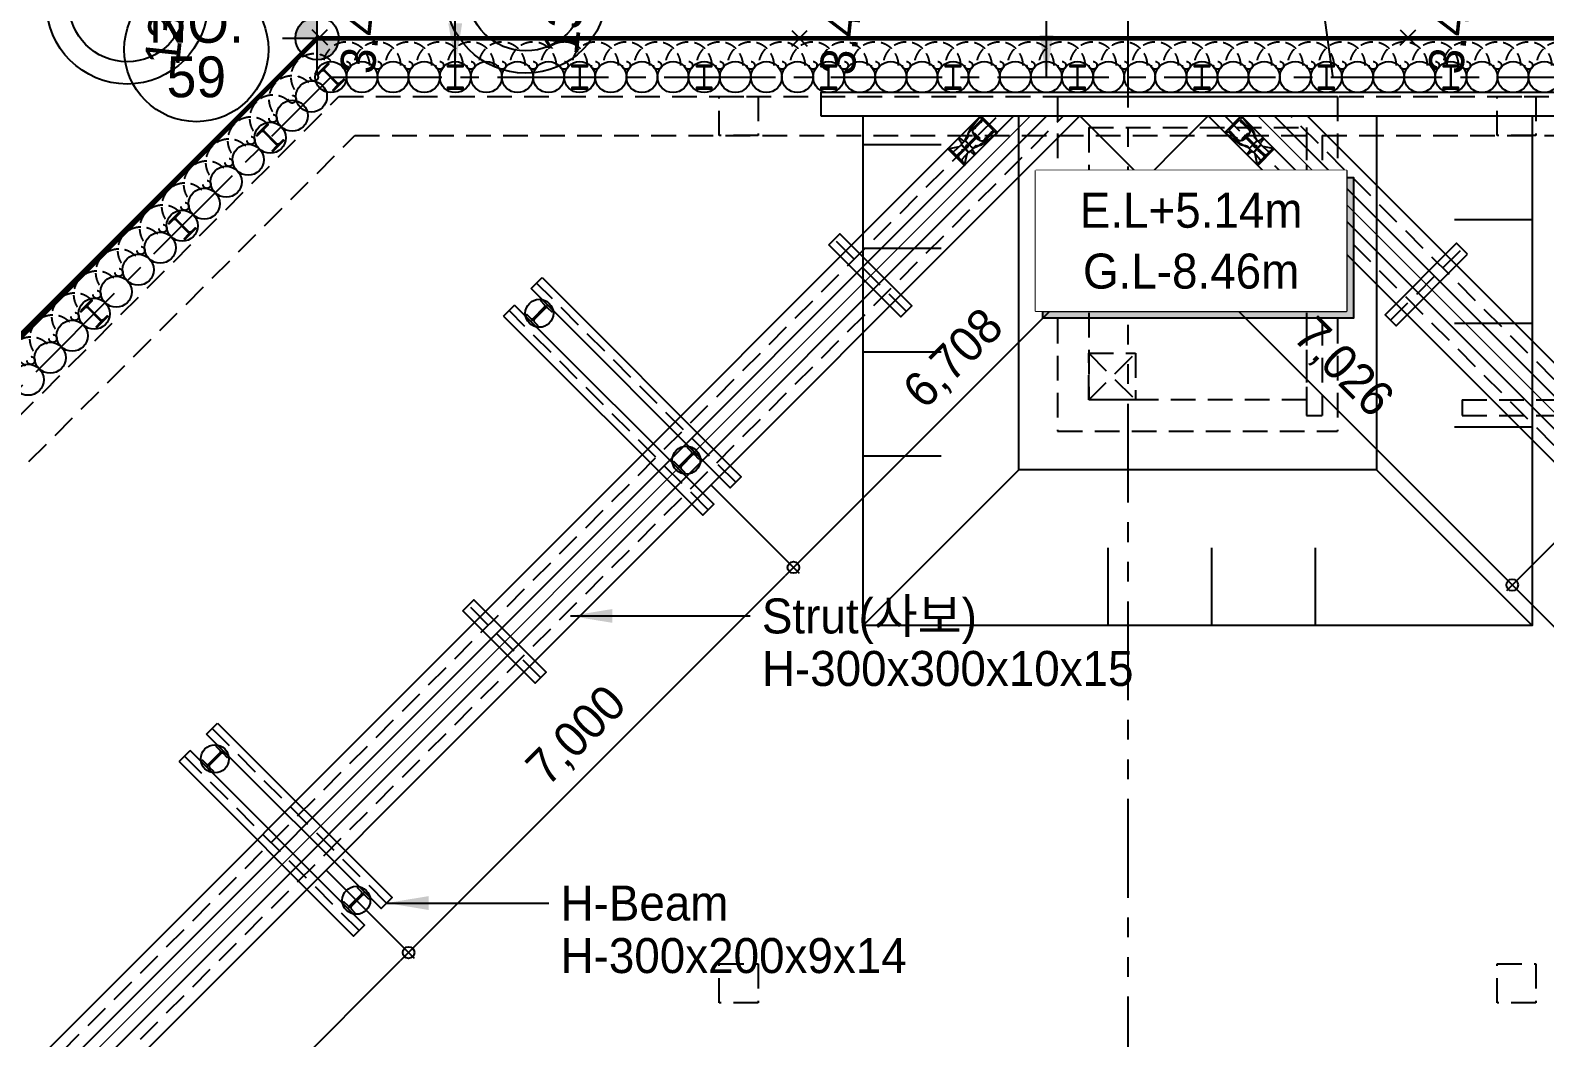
# Model space of a CAD drawing. Header units: millimetres. Extents: x 1073475 to 2890243, y -1340830 to -367733.
# Drawn here: x 1876115 to 1895585, y -408596 to -395647 of the extents above; entities that cross this region are included whole.
import ezdxf
from ezdxf.enums import TextEntityAlignment as Align
from ezdxf.xclip import XClip

# ---------------------------------------------------------------- set-up
doc = ezdxf.new("R2010")
doc.units = ezdxf.units.MM
doc.header["$LTSCALE"] = 50
doc.header["$XCLIPFRAME"] = 2
doc.header["$PDMODE"] = 3
doc.header["$PDSIZE"] = 100
for name, pattern in [('CENTER2', [28.575, 19.05, -3.175, 3.175, -3.175]), ('HIDDEN', [9.525, 6.35, -3.175]), ('HIDDEN2', [4.7625, 3.175, -1.5875]), ('PHANTOM', [63.5, 31.75, -6.35, 6.35, -6.35, 6.35, -6.35])]:
    doc.linetypes.add(name, pattern=pattern)
doc.layers.get('Defpoints').update_dxf_attribs({"color": 151})
doc.layers.add('_0', color=7, linetype='Continuous', lineweight=0)
for name, color, linetype in [('C-DIM', 7, 'Continuous'), ('CEN', 1, 'CENTER2'), ('CIP', 1, 'Continuous'), ('FIN', 5, 'Continuous'), ('H-BEAM', 5, 'Continuous'), ('H-BEAM-상부', 173, 'Continuous'), ('HPILE-300x200', 3, 'Continuous'), ('NO', 2, 'Continuous'), ('POST PILE', 6, 'Continuous'), ('SGR', 8, 'Continuous'), ('ST-CEN', 1, 'HIDDEN'), ('ST-CEN(상부 H-BEAM)', 1, 'HIDDEN'), ('ST-CEN(하부 H-BEAM)', 1, 'HIDDEN'), ('STRUT', 3, 'Continuous'), ('WALE-1', 3, 'Continuous'), ('건축', 233, 'HIDDEN'), ('굴착고', 2, 'Continuous'), ('단면', 4, 'Continuous'), ('대지경계선', 6, 'PHANTOM'), ('법면', 41, 'Continuous'), ('보도', 7, 'Continuous'), ('연속지적도', 32, 'Continuous'), ('유압JACK', 2, 'Continuous'), ('지하지장물_상수관로', 5, 'HIDDEN2'), ('지하지장물_전기관로', 1, 'HIDDEN2'), ('지하지장물_통신관로', 7, 'HIDDEN2'), ('측량점_높이', 8, 'Continuous'), ('측량점_심볼', 7, 'Continuous'), ('통신맨홀', 1, 'Continuous'), ('현황레벨', 7, 'Continuous')]:
    doc.layers.add(name, color=color, linetype=linetype)
doc.styles.get("Standard").update_dxf_attribs({"font": ''})
doc.styles.add('굴림체', font='')
doc.styles.add('돋움', font='')
doc.styles.get('Standard').set_extended_font_data('Dotum')
doc.styles.get('굴림체').set_extended_font_data('Dotum')
doc.styles.get('돋움').set_extended_font_data('Dotum')
doc.linetypes.add('KT_LINE', pattern='A,12.7,-5.08,["KT",Standard,S=2.54,R=0,X=-2.54,Y=-1.27],-6.35', length=24.13)
doc.linetypes.add('POWER_LINE', pattern='A,12.7,-5.08,["POWER",Standard,S=2.54,R=0,X=-2.54,Y=-1.27],-6.35', length=24.13)
doc.linetypes.add('WATER_LINE', pattern='A,12.7,-5.08,["WATER",Standard,S=2.54,R=0,X=-2.54,Y=-1.27],-6.35', length=24.13)
doc.dimstyles.new('SAM-200-지시선', dxfattribs={"dimscale": 0.1, "dimtxt": 300, "dimasz": 360, "dimexe": 70, "dimexo": 0, "dimgap": 100, "dimtad": 1, "dimdec": 0, "dimzin": 0, "dimdsep": 46, "dimlunit": 6, "dimtxsty": '돋움', "dimcen": 100, "dimclrd": 1, "dimclre": 1, "dimclrt": 256, "dimadec": 0, "dimazin": 0, "dimtfac": 1, "dimtdec": 0, "dimtix": 1, "dimtmove": 2, "dimatfit": 3, "dimfxl": 70, "dimtolj": 1, "dimtzin": 0, "dimlwd": -1, "dimlwe": -1, "dimarcsym": 0})
doc.dimstyles.new('SAM-300', dxfattribs={"dimscale": 1.5, "dimtxt": 300, "dimasz": 100, "dimexe": 70, "dimexo": 0, "dimgap": 100, "dimtad": 1, "dimdec": 0, "dimzin": 0, "dimdsep": 46, "dimlunit": 6, "dimtxsty": '돋움', "dimblk": 'ORIGIN', "dimcen": 100, "dimclrd": 1, "dimclre": 1, "dimclrt": 7, "dimadec": 0, "dimazin": 0, "dimtfac": 1, "dimtdec": 0, "dimtix": 1, "dimtmove": 2, "dimatfit": 3, "dimfxl": 70, "dimtolj": 1, "dimtzin": 0, "dimlwd": -1, "dimlwe": -1, "dimarcsym": 0})

# ---------------------------------------------------------------- blocks, each defined once
blk = doc.blocks.new('A$405090834614')
at = {"layer": '보도', "color": 251}
for p, q in [((167249, 150606), (161018, 155591)), ((167884, 144470), (167249, 150606)), ((168720, 136691), (167884, 144470)), ((169650, 127902), (168720, 136691))]:
    blk.add_line(p, q, dxfattribs=at)
at = {"layer": '연속지적도', "color": 251}
for p, q in [((161008, 155684), (167228, 150654)), ((167228, 150654), (170018, 124364))]:
    blk.add_line(p, q, dxfattribs=at)
at = {"layer": '지하지장물_상수관로', "color": 251, "linetype": 'WATER_LINE', "ltscale": 3}
blk.add_lwpolyline([(165003, 177754), (176543, 74656), (179909, 44130), (180541, 14655)], dxfattribs=at)
at = {"layer": '지하지장물_전기관로', "color": 251, "linetype": 'POWER_LINE', "ltscale": 3}
blk.add_lwpolyline([(165368, 136915), (170465, 138180), (175788, 137564), (176957, 135844)], dxfattribs=at)
at = {"layer": '지하지장물_통신관로', "color": 251, "linetype": 'KT_LINE', "ltscale": 3}
blk.add_lwpolyline([(179973, 22140), (178340, 57330), (174617, 92638), (167709, 153756), (166514, 164057), (162819, 177078), (146292, 175121), (136183, 173575), (130490, 179990), (129558, 186301)], dxfattribs=at)
at = {"layer": '측량점_심볼', "color": 251}
for p in [(167249, 150606), (159976, 148961), (167884, 144470), (161804, 141487), (168720, 136691)]:
    blk.add_point(p, dxfattribs=at)
at = {"layer": '통신맨홀', "color": 251}
for centre, radius in [((167419, 153114), 1036), ((167419, 153114), 750), ((168098, 148031), 1036), ((168098, 148031), 750)]:
    blk.add_circle(centre, radius, dxfattribs=at)
at = {"layer": '측량점_높이', "color": 251, "style": '굴림체'}
for s, p in [('13.39', (167419, 152814)), ('13.46', (167249, 150306)), ('13.65', (159976, 148661)), ('13.46', (168098, 147731)), ('13.46', (167884, 144170)), ('13.56', (161804, 141187)), ('13.40', (168720, 136391))]:
    blk.add_text(s, height=450, dxfattribs=at).set_placement(p, align=Align.TOP_CENTER)
blk = doc.blocks.new('A$C415B026D')
at = {"layer": '건축', "color": 4}
for p, q in [((-16200, 0), (-12600, 0)), ((-16200, 0), (-16200, -4300)), ((-12600, 0), (-12600, -4300)), ((-15800, -400), (-13000, -400)), ((-15800, -400), (-15800, -3900)), ((-13000, -400), (-13000, -3900)), ((-13000, -3900), (-15800, -3900)), ((-16200, -4300), (-12600, -4300))]:
    blk.add_line(p, q, dxfattribs=at)
blk = doc.blocks.new('20240926 평면')
at = {"layer": '건축'}
for p, q in [((-5159, -5159), (0, 0)), ((0, 0), (25441, 0)), ((-4659, -5366), (207, -500)), ((207, -500), (12441, -500)), ((12441, -500), (12441, -4100)), ((12641, -500), (18441, -500)), ((12641, -500), (12641, -4100)), ((14441, -3900), (18441, -3900)), ((14441, -3900), (14441, -4100)), ((12441, -4100), (12641, -4100)), ((14441, -4100), (23441, -4100))]:
    blk.add_line(p, q, dxfattribs=at)
at = {"layer": '건축', "color": 4}
for p, q in [((9641, -3300), (10241, -3900)), ((9641, -3900), (10241, -3300))]:
    blk.add_line(p, q, dxfattribs=at)
at = {"layer": '건축', "color": 255}
blk.add_lwpolyline([(26141, -34840), (1135, -34840), (-5936, -27769), (-5936, -4908), (-280, 749), (26141, 749)], close=True, dxfattribs=at)
at = {"layer": '건축'}
for points in [[(5391, -500), (4891, -500), (4891, 0), (5391, 0)], [(15391, -500), (14891, -500), (14891, 0), (15391, 0)], [(5391, -11650), (4891, -11650), (4891, -11150), (5391, -11150)], [(15391, -11650), (14891, -11650), (14891, -11150), (15391, -11150)]]:
    blk.add_lwpolyline(points, close=True, dxfattribs=at)
at = {"layer": '건축', "color": 4}
blk.add_lwpolyline([(9641, -3300), (10241, -3300), (10241, -3900), (9641, -3900)], close=True, dxfattribs=at)
at = {"ltscale": 0.2}
blk.add_blockref('A$C415B026D', (25441, 0), dxfattribs=at)
blk = doc.blocks.new('A$C1D3235D9')
at = {"layer": 'SGR', "linetype": 'HIDDEN2'}
blk.add_circle((0, 0), 50, dxfattribs=at)
blk.add_arc((0, 0), 300, 0, 180, dxfattribs=at)
blk = doc.blocks.new('h-200')
at = {"layer": 'HPILE-300x200'}
blk.add_line((0, -150), (0, 150), dxfattribs=at)
blk.add_lwpolyline([(-100, 150), (-100, 136), (-24.5, 136, -0.4142136), (-4.5, 116), (-4.5, -116, -0.4142136), (-24.5, -136), (-100, -136), (-100, -150), (100, -150), (100, -136), (24.5, -136, -0.4142136), (4.5, -116), (4.5, 116, -0.4142136), (24.5, 136), (100, 136), (100, 150)], format="xyb", close=True, dxfattribs=at)
blk = doc.blocks.new('CIP')
at = {"layer": 'CIP'}
for centre in [(0, 0), (400, 0), (800, 0), (1200, 0)]:
    blk.add_circle(centre, 200, dxfattribs=at)
at = {"layer": 'HPILE-300x200'}
blk.add_blockref('h-200', (1200, 0), dxfattribs=at)
at = {"layer": 'SGR', "linetype": 'HIDDEN2'}
for p in [(-200, 150), (200, 150), (600, 150), (1000, 150)]:
    blk.add_blockref('A$C1D3235D9', p, dxfattribs=at)
blk = doc.blocks.new('A$C5B0247DC')
at = {"layer": '현황레벨'}
h = blk.add_hatch(color=256, dxfattribs=at)
h.paths.add_polyline_path([(0, 110.9, 0.414214), (-110.9, 0), (0, 0)])
h.paths.add_polyline_path([(0, 0), (0, -110.9, 0.414214), (110.9, 0)])
for p, q in [((0, -178.5), (0, 178.5)), ((-178.5, 0), (178.5, 0))]:
    blk.add_line(p, q, dxfattribs=at)
blk.add_circle((0, 0), 110.9, dxfattribs=at)
blk = doc.blocks.new('_Origin')
at = {"color": 0, "linetype": 'ByBlock', "lineweight": -2}
blk.add_line((0, 0), (-1, 0), dxfattribs=at)
blk.add_circle((0, 0), 0.5, dxfattribs=at)
blk = doc.blocks.new('*D873')
at = {"layer": 'C-DIM', "color": 1, "ltscale": 0.2, "transparency": 16777216}
for p, q in [((1891260, -396748), (1890125, -397883)), ((1890306, -397915), (1895062, -402671)), ((1896228, -401716), (1895094, -402851))]:
    blk.add_line(p, q, dxfattribs=at)
at = {"layer": 'Defpoints', "color": 0, "ltscale": 0.2, "transparency": 16777216}
for p in [(1891260, -396748), (1896228, -401716), (1895168, -402777)]:
    blk.add_point(p, dxfattribs=at)
at = {"layer": 'C-DIM', "color": 1, "ltscale": 0.2, "transparency": 16777216, "xscale": 150, "yscale": 150, "zscale": 150}
for p, rotation in [((1890200, -397809), 135.0000000026304), ((1895168, -402777), 315.0000000026305)]:
    blk.add_blockref('_Origin', p, dxfattribs=dict(at, rotation=rotation))
at = {"layer": 'C-DIM', "color": 7, "ltscale": 0.2, "transparency": 16777216, "insert": (1892980, -399997), "char_height": 450, "attachment_point": 5, "rotation": 315, "style": '돋움'}
blk.add_mtext('\\A1;7,026', dxfattribs=at)
blk = doc.blocks.new('*D874')
at = {"layer": 'C-DIM', "color": 1, "ltscale": 0.2, "transparency": 16777216}
for p, q in [((1896228, -401716), (1895094, -402851)), ((1895274, -402883), (1900011, -407621)), ((1901178, -406666), (1900043, -407801))]:
    blk.add_line(p, q, dxfattribs=at)
at = {"layer": 'Defpoints', "color": 0, "ltscale": 0.2, "transparency": 16777216}
for p in [(1896228, -401716), (1901178, -406666), (1900117, -407727)]:
    blk.add_point(p, dxfattribs=at)
at = {"layer": 'C-DIM', "color": 1, "ltscale": 0.2, "transparency": 16777216, "xscale": 150, "yscale": 150, "zscale": 150}
for p, rotation in [((1895168, -402777), 135.0000000026304), ((1900117, -407727), 315.0000000026305)]:
    blk.add_blockref('_Origin', p, dxfattribs=dict(at, rotation=rotation))
at = {"layer": 'C-DIM', "color": 7, "ltscale": 0.2, "transparency": 16777216, "insert": (1897939, -404956), "char_height": 450, "attachment_point": 5, "rotation": 315, "style": '돋움'}
blk.add_mtext('\\A1;7,000', dxfattribs=at)
blk = doc.blocks.new('*D876')
at = {"layer": 'C-DIM', "color": 1, "ltscale": 0.2, "transparency": 16777216}
for p, q in [((1889610, -396748), (1890745, -397883)), ((1886033, -402446), (1890565, -397915)), ((1884867, -401492), (1886002, -402627))]:
    blk.add_line(p, q, dxfattribs=at)
at = {"layer": 'Defpoints', "color": 0, "ltscale": 0.2, "transparency": 16777216}
for p in [(1889610, -396748), (1890671, -397809), (1884867, -401492)]:
    blk.add_point(p, dxfattribs=at)
at = {"layer": 'C-DIM', "color": 1, "ltscale": 0.2, "transparency": 16777216, "xscale": 150, "yscale": 150, "zscale": 150}
for p, rotation in [((1890671, -397809), 44.99999999736938), ((1885927, -402552), 224.9999999973694)]:
    blk.add_blockref('_Origin', p, dxfattribs=dict(at, rotation=rotation))
at = {"layer": 'C-DIM', "color": 7, "ltscale": 0.2, "transparency": 16777216, "insert": (1888003, -399885), "char_height": 450, "attachment_point": 5, "rotation": 45, "style": '돋움'}
blk.add_mtext('\\A1;6,708', dxfattribs=at)
blk = doc.blocks.new('*D877')
at = {"layer": 'C-DIM', "color": 1, "ltscale": 0.2, "transparency": 16777216}
for p, q in [((1879917, -406441), (1881052, -407576)), ((1876340, -412139), (1880872, -407608)), ((1875174, -411185), (1876309, -412320))]:
    blk.add_line(p, q, dxfattribs=at)
at = {"layer": 'Defpoints', "color": 0, "ltscale": 0.2, "transparency": 16777216}
for p in [(1879917, -406441), (1880978, -407502), (1875174, -411185)]:
    blk.add_point(p, dxfattribs=at)
at = {"layer": 'C-DIM', "color": 1, "ltscale": 0.2, "transparency": 16777216, "xscale": 150, "yscale": 150, "zscale": 150}
for p, rotation in [((1880978, -407502), 44.99999999736938), ((1876234, -412245), 224.9999999973694)]:
    blk.add_blockref('_Origin', p, dxfattribs=dict(at, rotation=rotation))
at = {"layer": 'C-DIM', "color": 7, "ltscale": 0.2, "transparency": 16777216, "insert": (1878310, -409578), "char_height": 450, "attachment_point": 5, "rotation": 45, "style": '돋움'}
blk.add_mtext('\\A1;6,708', dxfattribs=at)
blk = doc.blocks.new('*D878')
at = {"layer": 'C-DIM', "color": 1, "ltscale": 0.2, "transparency": 16777216}
for p, q in [((1884867, -401492), (1886002, -402627)), ((1881084, -407396), (1885821, -402658)), ((1879917, -406441), (1881052, -407576))]:
    blk.add_line(p, q, dxfattribs=at)
at = {"layer": 'Defpoints', "color": 0, "ltscale": 0.2, "transparency": 16777216}
for p in [(1884867, -401492), (1885927, -402552), (1879917, -406441)]:
    blk.add_point(p, dxfattribs=at)
at = {"layer": 'C-DIM', "color": 1, "ltscale": 0.2, "transparency": 16777216, "xscale": 150, "yscale": 150, "zscale": 150}
for p, rotation in [((1885927, -402552), 44.99999999736938), ((1880978, -407502), 224.9999999973694)]:
    blk.add_blockref('_Origin', p, dxfattribs=dict(at, rotation=rotation))
at = {"layer": 'C-DIM', "color": 7, "ltscale": 0.2, "transparency": 16777216, "insert": (1883156, -404731), "char_height": 450, "attachment_point": 5, "rotation": 45, "style": '돋움'}
blk.add_mtext('\\A1;7,000', dxfattribs=at)
blk = doc.blocks.new('A$C26452653')
at = {"layer": '유압JACK'}
for p, q in [((0, 600), (0, 587)), ((0, 600), (300, 600)), ((300, 600), (0, 600)), ((300, 600), (300, 587)), ((5, 582), (62, 582)), ((5, 582), (150, 582)), ((5, 582), (125, 582)), ((9, 582), (82, 471)), ((17, 413), (64, 417)), ((17, 393), (64, 389)), ((83, 450), (77, 568)), ((77, 434), (77, 432)), ((77, 432), (77, 372)), ((150, 438), (81, 438)), ((150, 444), (89, 444)), ((95, 444), (95, 438)), ((95, 444), (205, 444)), ((95, 438), (205, 438)), ((98, 444), (98, 438)), ((295, 582), (139, 582)), ((142, 479), (140, 567)), ((150, 444), (211, 444)), ((150, 438), (218, 438)), ((158, 479), (160, 567)), ((295, 582), (175, 582)), ((202, 444), (202, 438)), ((205, 444), (205, 438)), ((217, 450), (223, 568)), ((291, 582), (218, 471)), ((222, 434), (222, 432)), ((222, 432), (222, 372)), ((282, 413), (236, 417)), ((282, 393), (236, 389)), ((295, 582), (238, 582)), ((0, 13), (26, 234)), ((40, 33), (40, 244)), ((77, 363), (54, 296)), ((56, 21), (56, 199)), ((70, 311), (57, 299)), ((77, 374), (77, 372)), ((77, 373), (77, 372)), ((133, 368), (77, 368)), ((77, 368), (77, 327)), ((150, 368), (81, 368)), ((92, 226), (92, 221)), ((92, 226), (207, 226)), ((92, 221), (207, 221)), ((98, 234), (98, 226)), ((98, 226), (197, 226)), ((101, 235), (101, 226)), ((102, 226), (102, 221)), ((103, 226), (103, 221)), ((103, 221), (195, 221)), ((103, 218), (103, 213)), ((103, 218), (195, 218)), ((103, 213), (197, 213)), ((105, 221), (105, 218)), ((133, 368), (222, 368)), ((141, 247), (141, 360)), ((141, 341), (159, 341)), ((141, 259), (159, 259)), ((150, 368), (218, 368)), ((159, 247), (159, 360)), ((195, 221), (197, 221)), ((195, 221), (195, 218)), ((195, 218), (197, 218)), ((197, 226), (197, 221)), ((197, 226), (197, 221)), ((197, 226), (197, 221)), ((197, 226), (202, 226)), ((197, 218), (197, 213)), ((199, 235), (199, 226)), ((202, 234), (202, 226)), ((207, 226), (207, 221)), ((222, 374), (222, 372)), ((222, 373), (222, 372)), ((222, 368), (222, 327)), ((222, 363), (246, 296)), ((230, 311), (243, 299)), ((244, 21), (244, 199)), ((260, 33), (260, 244)), ((300, 13), (274, 234)), ((0, 13), (0, 0)), ((0, 0), (300, 0)), ((5, 18), (25, 18)), ((56, 168), (60, 168)), ((56, 153), (60, 153)), ((56, 63), (60, 63)), ((56, 48), (60, 48)), ((59, 18), (241, 18)), ((60, 168), (60, 153)), ((60, 48), (60, 63)), ((240, 168), (240, 153)), ((244, 168), (240, 168)), ((244, 153), (240, 153)), ((244, 63), (240, 63)), ((240, 48), (240, 63)), ((244, 48), (240, 48)), ((295, 18), (275, 18)), ((300, 13), (300, 0))]:
    blk.add_line(p, q, dxfattribs=at)
for centre, radius, start, end in [((5, 587), 5, 180, 270), ((295, 587), 5, 270, 0), ((17, 403), 10, 90, 270), ((62, 567), 15, 3, 90), ((62, 432), 15, 274.7636, 0), ((81, 434), 4, 90, 180), ((89, 450), 6, 183, 270), ((125, 567), 15, 1.2674, 90), ((132, 479), 10, 270, 1.2674), ((150, 403), 15, 90, 270), ((150, 403), 10, 90, 270), ((150, 403), 15, 270, 90), ((150, 403), 10, 270, 90), ((168, 479), 10, 178.7326, 270), ((175, 567), 15, 90, 178.7326), ((211, 450), 6, 270, 357), ((218, 434), 4, 0, 90), ((237, 432), 15, 180, 265.2364), ((238, 567), 15, 90, 177), ((282, 403), 10, 270, 90), ((135, 221), 110, 135, 172.9969), ((150, 236), 110, 135.3602, 180), ((81, 199), 25, 119.7623, 180), ((62, 374), 15, 0, 85.2364), ((150, 79), 164, 90, 119.7623), ((57, 327), 20, 315.3602, 0), ((81, 372), 4, 180, 270), ((133, 360), 7.5, 0, 90), ((136, 247), 5, 274.7518, 0), ((150, 79), 164, 60.2377, 90), ((166, 360), 7.5, 90, 180), ((164, 247), 5, 180, 265.2482), ((218, 372), 4, 270, 0), ((237, 374), 15, 94.7636, 180), ((242, 327), 20, 180, 224.6398), ((150, 236), 110, 0, 44.6398), ((219, 199), 25, 0, 60.2377), ((165, 221), 110, 7.0031, 45), ((5, 13), 5, 90, 180), ((25, 33), 15, 270, 0), ((59, 21), 3, 180, 270), ((241, 21), 3, 270, 0), ((275, 33), 15, 180, 270), ((295, 13), 5, 0, 90)]:
    blk.add_arc(centre, radius, start, end, dxfattribs=at)
blk = doc.blocks.new('Post')
at = {"layer": 'POST PILE'}
blk.add_line((0, 150), (0, -150), dxfattribs=at)
blk.add_lwpolyline([(-100, -150), (-100, -125), (-29.5, -125, 0.4142136), (-9.5, -105), (-9.5, 105, 0.4142136), (-29.5, 125), (-100, 125), (-100, 150), (100, 150), (100, 125), (29.5, 125, 0.4142136), (9.5, 105), (9.5, -105, 0.4142136), (29.5, -125), (100, -125), (100, -150)], format="xyb", close=True, dxfattribs=at)
blk.add_circle((0, 0), 180.3, dxfattribs=at)

msp = doc.modelspace()

# ---------------------------------------------------------------- block references
ref = msp.add_blockref('A$405090834614', (1885814.3, -577934.3), dxfattribs=dict(rotation=83.9464212542183))
XClip(ref).set_block_clipping_path([(104661.0409256864, 187029.200860789), (115795.371209384, 82037.659728932), (199028.6359362481, 90864.5294945205), (187894.3056525505, 195856.0706263776)])
ref = msp.add_blockref('A$405090834614', (2011964.3, -577934.3), dxfattribs=dict(rotation=83.9464212542183))
XClip(ref).set_block_clipping_path([(104661.0409256864, 187029.200860789), (115795.371209384, 82037.659728932), (199028.6359362481, 90864.5294945205), (187894.3056525505, 195856.0706263776)])

# ---------------------------------------------------------------- texts
at = {"layer": 'NO', "style": '돋움'}
msp.add_text('NO.', height=525, dxfattribs=at).set_placement((1878250.1, -395545.2), align=Align.MIDDLE_CENTER)

# ---------------------------------------------------------------- leaders
at = {"layer": 'C-DIM'}
msp.add_leader([(1881578.7, -396098.3), (1881578.7, -391596.7), (1881878.7, -391596.7)], dimstyle='SAM-200-지시선', override={"dimscale": 1.5}, dxfattribs=at)

# ---------------------------------------------------------------- next in the draw order: wipeouts: each hides what was drawn before it
at = {"ltscale": 1.5}
msp.add_wipeout([(1879978.7, -396248.3), (1906696.3, -396248.3), (1906696.3, -430848.3), (1881378.7, -430848.3), (1874673.6, -424143.3), (1874673.6, -401553.3)], dxfattribs=at)

# ---------------------------------------------------------------- next in the draw order: hatches: boundary and pattern name
at = {"layer": '굴착고'}
msp.add_hatch(color=256, dxfattribs=at).paths.add_polyline_path([(1889132.7, -399256.4), (1893036.6, -399256.4), (1893036.6, -397538.9), (1893126.6, -397538.9), (1893126.6, -399346.4), (1889132.7, -399346.4)])

# ---------------------------------------------------------------- next in the draw order: linework, layer by layer
at = {"layer": '_0'}
for p, q in [((1875173.6, -410548.3), (1888973.6, -396748.3)), ((1906146.3, -410998), (1891896.6, -396748.3))]:
    msp.add_line(p, q, dxfattribs=at)
at = {"layer": 'CIP'}
for centre in [(1879978.7, -396248.3), (1879729.4, -396497.5), (1879482, -396745)]:
    msp.add_circle(centre, 200, dxfattribs=at)
at = {"layer": 'H-BEAM'}
for p, q in [((1882553.5, -398966.3), (1882694.9, -398824.9)), ((1882200, -399319.9), (1882341.4, -399178.4)), ((1878381.6, -404693.9), (1878523, -404552.4)), ((1878028, -405047.4), (1878169.5, -404906))]:
    msp.add_line(p, q, dxfattribs=at)
for points in [[(1882694.9, -398824.9), (1885255.6, -401385.5), (1885114.2, -401527), (1882553.5, -398966.3)], [(1882200, -399319.9), (1884760.6, -401880.5), (1884902.1, -401739.1), (1882341.4, -399178.4)], [(1878523, -404552.4), (1880765.5, -406794.9), (1880624.1, -406936.3), (1878381.6, -404693.9)], [(1878028, -405047.4), (1880270.5, -407289.9), (1880411.9, -407148.5), (1878169.5, -404906)]]:
    msp.add_lwpolyline(points, dxfattribs=at)
at = {"layer": 'H-BEAM-상부'}
for points in [[(1886382.3, -398405.3), (1886523.7, -398263.9), (1887450.5, -399190.7), (1887309.1, -399332.1), (1886382.3, -398405.3)], [(1894592.9, -398525.3), (1894451.4, -398383.8), (1893532.2, -399303.1), (1893673.6, -399444.5), (1894592.9, -398525.3)], [(1881677.2, -403110.4), (1881818.6, -402969), (1882745.4, -403895.8), (1882604, -404037.2), (1881677.2, -403110.4)]]:
    msp.add_lwpolyline(points, dxfattribs=at)
at = {"layer": 'NO'}
msp.add_circle((1878250.1, -395895.2), 926.8, dxfattribs=at)
at = {"layer": 'ST-CEN'}
for p, q in [((1875173.6, -410972.5), (1889397.9, -396748.3)), ((1875173.6, -410124), (1888549.4, -396748.3)), ((1906146.3, -411422.2), (1891472.4, -396748.3)), ((1906146.3, -410573.7), (1892320.9, -396748.3))]:
    msp.add_line(p, q, dxfattribs=at)
at = {"layer": 'ST-CEN(상부 H-BEAM)'}
for p, q in [((1887379.8, -399261.4), (1886453, -398334.6)), ((1893602.9, -399373.8), (1894522.1, -398454.5)), ((1882674.7, -403966.5), (1881747.9, -403039.7))]:
    msp.add_line(p, q, dxfattribs=at)
at = {"layer": 'ST-CEN(하부 H-BEAM)'}
for p, q in [((1885184.9, -401456.3), (1882624.2, -398895.6)), ((1884831.3, -401809.8), (1882270.7, -399249.1)), ((1880694.8, -406865.6), (1878452.3, -404623.2)), ((1880341.2, -407219.2), (1878098.8, -404976.7))]:
    msp.add_line(p, q, dxfattribs=at)
at = {"layer": 'STRUT'}
for p, q in [((1875173.6, -410760.4), (1889185.8, -396748.3)), ((1875173.6, -411184.7), (1889610, -396748.3)), ((1875173.6, -410336.2), (1888761.5, -396748.3)), ((1875173.6, -409911.9), (1888337.2, -396748.3)), ((1906146.3, -411634.4), (1891260.2, -396748.3)), ((1906146.3, -411210.1), (1891684.5, -396748.3)), ((1906146.3, -410785.8), (1892108.8, -396748.3)), ((1906146.3, -410361.6), (1892533, -396748.3))]:
    msp.add_line(p, q, dxfattribs=at)
at = {"layer": 'WALE-1'}
msp.add_lwpolyline([(1886278.7, -396748.3), (1896078.7, -396748.3), (1896078.7, -396448.3), (1886278.7, -396448.3)], close=True, dxfattribs=at)
at = {"layer": '굴착고'}
for points in [[(1889042.7, -397448.9), (1893036.6, -397448.9), (1893036.6, -399256.4), (1889042.7, -399256.4)], [(1889132.7, -399256.4), (1893036.6, -399256.4), (1893036.6, -397538.9), (1893126.6, -397538.9), (1893126.6, -399346.4), (1889132.7, -399346.4)]]:
    msp.add_lwpolyline(points, close=True, dxfattribs=at)
at = {"layer": '단면', "linetype": 'PHANTOM', "ltscale": 0.8}
msp.add_line((1890223.6, -395367.4), (1890223.6, -432001.8), dxfattribs=at)
at = {"layer": '대지경계선', "const_width": 60}
msp.add_lwpolyline([(1906223.6, -431338.3), (1881216.9, -431338.3), (1874145.8, -424267.2), (1874145.8, -401406.1), (1879802.6, -395749.3), (1906223.6, -395749.3)], dxfattribs=at)
at = {"layer": '법면'}
for p, q in [((1886823.6, -397114.9), (1887823.6, -397114.9)), ((1895423.6, -398081.6), (1894423.6, -398081.6)), ((1886823.6, -398448.3), (1887823.6, -398448.3)), ((1895423.6, -399414.9), (1894423.6, -399414.9)), ((1886823.6, -399781.6), (1887823.6, -399781.6)), ((1895423.6, -400748.3), (1894423.6, -400748.3)), ((1886823.6, -401114.9), (1887823.6, -401114.9)), ((1889973.6, -403298.3), (1889973.6, -402298.3)), ((1891307, -403298.3), (1891307, -402298.3)), ((1892640.3, -403298.3), (1892640.3, -402298.3))]:
    msp.add_line(p, q, dxfattribs=at)
for points in [[(1895423.6, -396748.3), (1895423.6, -403298.3), (1886823.6, -403298.3), (1886823.6, -396748.3)], [(1893423.6, -396748.3), (1893423.6, -401298.3), (1888823.6, -401298.3), (1888823.6, -396748.3)], [(1886823.6, -403298.3), (1888823.6, -401298.3)], [(1893423.6, -401298.3), (1895423.6, -403298.3)]]:
    msp.add_lwpolyline(points, dxfattribs=at)

# ---------------------------------------------------------------- next in the draw order: block references
at = {"layer": 'FIN'}
for p, rotation in [((1880378.7, -396248.3), 359.9999999930079), ((1881978.7, -396248.3), 359.9999999930079), ((1883578.7, -396248.3), 359.9999999930079), ((1885178.7, -396248.3), 359.9999999930079), ((1886778.7, -396248.3), 359.9999999930079), ((1888378.7, -396248.3), 359.9999999930079), ((1889978.7, -396248.3), 359.9999999930079), ((1891578.7, -396248.3), 359.9999999930079), ((1893178.7, -396248.3), 359.9999999930079), ((1894778.7, -396248.3), 359.9999999930079), ((1878350.6, -397876.4), 45.00000000673039), ((1877219.2, -399007.7), 45.00000000673039), ((1876087.8, -400139.1), 45.00000000673039)]:
    msp.add_blockref('CIP', p, dxfattribs=dict(at, rotation=rotation))
at = {"layer": 'HPILE-300x200', "rotation": 45.00000000673039}
msp.add_blockref('h-200', (1879978.7, -396248.3), dxfattribs=at)
at = {"layer": 'POST PILE', "rotation": 314.9999999999966}
for p in [(1882659.6, -399284.5), (1884548.5, -401173.4), (1878487.7, -405012.1), (1880305.9, -406830.3)]:
    msp.add_blockref('Post', p, dxfattribs=at)
at = {"layer": 'SGR', "linetype": 'HIDDEN2', "rotation": 45.00000000673039}
for p in [(1879764.8, -396250), (1879482, -396532.8), (1879234.5, -396780.3)]:
    msp.add_blockref('A$C1D3235D9', p, dxfattribs=at)
at = {"layer": '건축', "rotation": 359.9999999965022}
msp.add_blockref('20240926 평면', (1880082.2, -396498.3), dxfattribs=at)
at = {"layer": '유압JACK', "rotation": 134.9999999994085}
msp.add_blockref('A$C26452653', (1888549.4, -396960.4), dxfattribs=at)
at = {"layer": '유압JACK', "xscale": -1, "rotation": 225.0000000005915}
msp.add_blockref('A$C26452653', (1891472.4, -396960.4), dxfattribs=at)
at = {"layer": '현황레벨', "xscale": 2.499999999941792, "yscale": 2.499999999941792, "zscale": 2.499999999941792}
msp.add_blockref('A$C5B0247DC', (1879802.6, -395749.3), dxfattribs=at)

# ---------------------------------------------------------------- next in the draw order: texts
at = {"layer": 'C-DIM', "color": 7, "style": '돋움'}
for s, p in [('Strut(사보)', (1885520.7, -403175)), ('H-300x300x10x15', (1885520.7, -403850)), ('H-Beam', (1882932, -406865.6)), ('H-300x200x9x14', (1882932, -407540.6))]:
    msp.add_text(s, height=450, dxfattribs=at).set_placement(p, align=Align.MIDDLE_LEFT)
at = {"layer": 'NO', "style": '돋움'}
msp.add_text('59', height=525, dxfattribs=at).set_placement((1878250.1, -396245.2), align=Align.MIDDLE_CENTER)

# ---------------------------------------------------------------- next in the draw order: dimensions: what is measured, and where the dimension line sits
at = {"layer": 'C-DIM', "ltscale": 0.2}
for base, p1, p2, angle, picture, middle in [((1890670.7, -397808.9), (1884866.7, -401491.6), (1889610, -396748.3), 45, '*D876', (1888003, -399884.6)), ((1895167.7, -402777.1), (1891260.2, -396748.3), (1896228.4, -401716.5), 315, '*D873', (1892979.7, -399997)), ((1885927.4, -402552.3), (1879917, -406441.4), (1884866.7, -401491.6), 45, '*D878', (1883156.5, -404731.1)), ((1900117.5, -407726.9), (1896228.4, -401716.5), (1901178.2, -406666.2), 315, '*D874', (1897938.7, -404955.9)), ((1880977.6, -407502), (1875173.6, -411184.7), (1879917, -406441.4), 45, '*D877', (1878309.9, -409577.6))]:
    dim = msp.add_linear_dim(base=base, p1=p1, p2=p2, angle=angle, dimstyle='SAM-300', dxfattribs=at)
    dim.commit()
    dim.dimension.update_dxf_attribs({"geometry": picture, "text_midpoint": middle})

# ---------------------------------------------------------------- next in the draw order: leaders
at = {"layer": 'C-DIM'}
for points in [[(1889178.7, -396248.3), (1889178.7, -391596.7), (1889478.7, -391596.7)], [(1883058.5, -403175), (1885070.7, -403175), (1885370.7, -403175)], [(1880694.8, -406865.6), (1882482, -406865.6), (1882782, -406865.6)]]:
    msp.add_leader(points, dimstyle='SAM-200-지시선', override={"dimscale": 1.5}, dxfattribs=at)

# ---------------------------------------------------------------- next in the draw order: wipeouts: each hides what was drawn before it
msp.add_wipeout([(1889042.7, -397448.9), (1893036.6, -397448.9), (1893036.6, -399256.4), (1889042.7, -399256.4)]).dxf.layer = '굴착고'

# ---------------------------------------------------------------- next in the draw order: linework, layer by layer
at = {"layer": 'CEN', "color": 8, "ltscale": 1.5}
msp.add_lwpolyline([(1906696.3, -430848.3), (1881378.7, -430848.3), (1874673.6, -424143.3), (1874673.6, -401553.3), (1879978.7, -396248.3), (1906696.3, -396248.3)], dxfattribs=at)

# ---------------------------------------------------------------- next in the draw order: texts
at = {"layer": '굴착고', "style": '돋움'}
for s, p in [('E.L+5.14m', (1891039.6, -397963.1)), ('G.L-8.46m', (1891039.6, -398742.2))]:
    msp.add_text(s, height=450, dxfattribs=at).set_placement(p, align=Align.MIDDLE)

doc.saveas('drawing.dxf')
